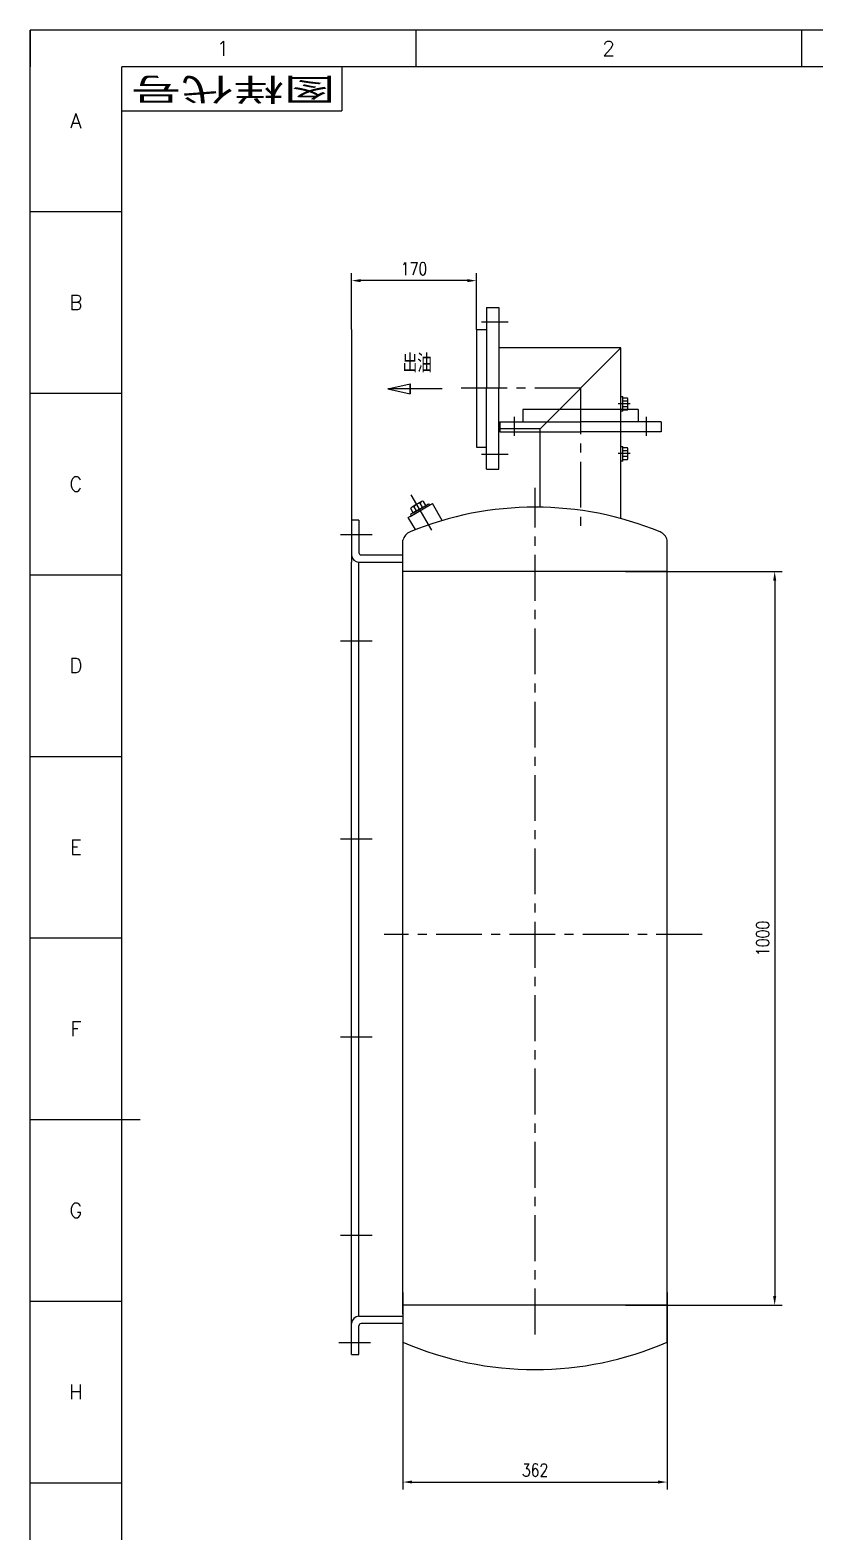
# Model space of a CAD drawing. Header units: millimetres. Extents: x -125 to 4080, y -38 to 3063.
# Drawn here: x -125 to 945, y 1015 to 3063 of the extents above; entities that cross this region are included whole.
import ezdxf
from ezdxf.enums import TextEntityAlignment as Align

# ---------------------------------------------------------------- set-up
doc = ezdxf.new("R2010")
doc.units = ezdxf.units.MM
doc.header["$LTSCALE"] = 50
doc.linetypes.add('CENTER', pattern=[2, 1.25, -0.25, 0.25, -0.25])
doc.linetypes.add('G', pattern=[2, 1.25, -0.25, 0.25, -0.25])
for name, color, linetype in [('01', 7, 'Continuous'), ('05', 7, 'G'), ('1轮廓实线层', 7, 'Continuous'), ('2细线层', 4, 'Continuous'), ('3中心线层', 1, 'CENTER'), ('6文字层', 3, 'Continuous'), ('7标注层', 4, 'Continuous')]:
    doc.layers.add(name, color=color, linetype=linetype)
doc.styles.add('PC_TEXTSTYLE', font='romans.shx', dxfattribs={"width": 0.8, "bigfont": 'hzfs.shx'})
doc.styles.add('PC_TEXTSTYLE1', font='romans.shx', dxfattribs={"bigfont": 'hzfs.shx'})
doc.styles.add('TH_GBDIM', font='romans.shx', dxfattribs={"width": 0.8, "bigfont": 'gbcbig.shx'})
doc.dimstyles.new('TH_GBDIM', dxfattribs={"dimscale": 5, "dimtxt": 3.5, "dimasz": 2.5, "dimexe": 2, "dimexo": 0, "dimgap": 1.5, "dimtad": 1, "dimdec": 1, "dimdsep": 46, "dimtxsty": 'TH_GBDIM', "dimcen": 2.5, "dimclrd": 130, "dimclre": 130, "dimclrt": 3, "dimadec": 0, "dimazin": 2, "dimtfac": 0.714286, "dimtdec": 1, "dimtmove": 0, "dimatfit": 3, "dimfxl": 0, "dimtolj": 1, "dimtzin": 0, "dimlwd": -1, "dimlwe": -1, "dimarcsym": 0})

# ---------------------------------------------------------------- blocks, each defined once
blk = doc.blocks.new('*D30')
at = {"layer": '7标注层', "color": 130}
for p, q in [((313.2, 2654.2), (313.2, 2731)), ((483.2, 2654.2), (483.2, 2731)), ((470.7, 2721), (325.7, 2721))]:
    blk.add_line(p, q, dxfattribs=at)
for points in [[(325.7, 2723.1), (325.7, 2718.9), (313.2, 2721)], [(470.7, 2723.1), (470.7, 2718.9), (483.2, 2721)]]:
    blk.add_solid(points, dxfattribs=at)
at = {"layer": 'Defpoints', "color": 0}
for p in [(313.2, 2721), (313.2, 2654.2), (483.2, 2654.2)]:
    blk.add_point(p, dxfattribs=at)
at = {"layer": '7标注层', "color": 3, "insert": (398.2, 2737.2), "char_height": 17.5, "attachment_point": 5, "style": 'TH_GBDIM'}
blk.add_mtext('\\A1;170', dxfattribs=at)
blk = doc.blocks.new('*D35')
at = {"layer": '7标注层', "color": 130}
for p, q in [((686.4, 2324.5), (899.7, 2324.5)), ((889.7, 2312), (889.7, 1337)), ((686.4, 1324.5), (899.7, 1324.5))]:
    blk.add_line(p, q, dxfattribs=at)
for points in [[(887.6, 2312), (891.8, 2312), (889.7, 2324.5)], [(887.6, 1337), (891.8, 1337), (889.7, 1324.5)]]:
    blk.add_solid(points, dxfattribs=at)
at = {"layer": 'Defpoints', "color": 0}
for p in [(686.4, 2324.5), (686.4, 1324.5), (889.7, 1324.5)]:
    blk.add_point(p, dxfattribs=at)
at = {"layer": '7标注层', "color": 3, "insert": (873.4, 1824.5), "char_height": 17.5, "attachment_point": 5, "rotation": 90, "style": 'TH_GBDIM'}
blk.add_mtext('\\A1;1000{}{}', dxfattribs=at)
blk = doc.blocks.new('*D38')
at = {"layer": '7标注层', "color": 130}
for p, q in [((383.2, 1341.7), (383.2, 1073.5)), ((743.2, 1341.7), (743.2, 1073.5)), ((395.7, 1083.5), (730.7, 1083.5))]:
    blk.add_line(p, q, dxfattribs=at)
for points in [[(395.7, 1085.6), (395.7, 1081.5), (383.2, 1083.5)], [(730.7, 1085.6), (730.7, 1081.5), (743.2, 1083.5)]]:
    blk.add_solid(points, dxfattribs=at)
at = {"layer": 'Defpoints', "color": 0}
for p in [(383.2, 1341.7), (743.2, 1341.7), (743.2, 1083.5)]:
    blk.add_point(p, dxfattribs=at)
at = {"layer": '7标注层', "color": 3, "insert": (563.2, 1099.8), "char_height": 17.5, "attachment_point": 5, "style": 'TH_GBDIM'}
blk.add_mtext('\\A1;362{}{}', dxfattribs=at)

msp = doc.modelspace()

# ---------------------------------------------------------------- linework, layer by layer
for p, q in [((497.17, 2684.24), (497.17, 2574.24)), ((497.17, 2684.24), (513.67, 2684.24)), ((513.67, 2684.24), (513.67, 2574.24)), ((483.17, 2654.24), (483.17, 2494.24)), ((483.17, 2654.24), (497.17, 2654.24)), ((570.17, 2519.24), (680.17, 2629.24)), ((497.17, 2464.24), (497.17, 2574.24)), ((497.17, 2464.24), (497.17, 2574.24)), ((513.67, 2464.24), (513.67, 2574.24)), ((483.17, 2494.24), (497.17, 2494.24)), ((497.17, 2464.24), (513.67, 2464.24)), ((390.43, 2398.25), (423.34, 2417.25)), ((393.03, 2399.75), (420.74, 2415.75)), ((313.17, 2402.24), (313.17, 2347.24)), ((323.17, 2394.51), (323.17, 2350.24)), ((323.17, 2372.24), (323.17, 2350.24)), ((383.17, 2337.24), (383.17, 2367.24)), ((743.17, 2337.24), (743.17, 2367.24)), ((313.17, 2347.24), (313.17, 2347.24)), ((313.17, 2347.24), (313.17, 2337.24)), ((313.17, 2347.24), (313.17, 2347.24)), ((313.17, 1257.24), (313.17, 2337.24)), ((323.17, 1309.5), (323.17, 2337.24)), ((323.17, 2337.24), (383.17, 2337.24)), ((326.17, 2347.24), (383.17, 2347.24)), ((383.17, 1312.24), (383.17, 2347.24)), ((743.17, 1274.4), (743.17, 2344.74)), ((383.17, 1322.24), (383.17, 1274.4)), ((743.17, 1311.78), (743.17, 1281.78)), ((313.17, 1299.5), (313.17, 1309.5)), ((313.17, 1299.5), (313.17, 1299.5)), ((323.17, 1309.5), (383.17, 1309.5)), ((323.17, 1257.24), (323.17, 1296.5)), ((383.17, 1299.5), (326.17, 1299.5))]:
    msp.add_line(p, q)
for points in [[(680.17, 2396.75), (680.17, 2629.24), (513.67, 2629.24)], [(570.17, 2412.19), (570.17, 2519.24), (513.67, 2519.24)]]:
    msp.add_lwpolyline(points)
for centre, radius, start, end in [((323.17, 2347.24), 10, 180, 270), ((326.17, 2350.24), 3, 180, 270), ((326.17, 2350.24), 3, 180, 270), ((323.17, 1299.5), 10, 90, 180), ((326.17, 1296.5), 3, 90, 180)]:
    msp.add_arc(centre, radius, start, end)
at = {"layer": '01'}
for p, q in [((680.12, 2562.95), (682.62, 2562.95)), ((680.12, 2542.95), (680.12, 2562.95)), ((682.62, 2542.95), (682.62, 2562.95)), ((688.94, 2560.95), (682.62, 2560.95)), ((689.62, 2546.95), (689.62, 2558.95)), ((682.62, 2542.95), (680.12, 2542.95)), ((688.94, 2556.95), (682.62, 2556.95)), ((688.94, 2548.95), (682.62, 2548.95)), ((682.62, 2544.95), (688.94, 2544.95)), ((680.12, 2495.1), (682.62, 2495.1)), ((680.12, 2475.1), (680.12, 2495.1)), ((682.62, 2475.1), (682.62, 2495.1)), ((688.94, 2493.1), (682.62, 2493.1)), ((688.94, 2489.1), (682.62, 2489.1)), ((688.94, 2481.1), (682.62, 2481.1)), ((682.62, 2477.1), (688.94, 2477.1)), ((689.62, 2479.1), (689.62, 2491.1)), ((682.62, 2475.1), (680.12, 2475.1))]:
    msp.add_line(p, q, dxfattribs=at)
for centre, radius, start, end in [((686.32, 2558.95), 3.29, 322.60181, 37.39819), ((677.48, 2552.95), 12.14, 340.76291, 19.23709), ((686.32, 2546.95), 3.29, 322.60181, 37.39819), ((686.32, 2491.1), 3.29, 322.60181, 37.39819), ((677.48, 2485.1), 12.14, 340.76291, 19.23709), ((686.32, 2479.1), 3.29, 322.60181, 37.39819)]:
    msp.add_arc(centre, radius, start, end, dxfattribs=at)
at = {"layer": '05'}
for p, q in [((692.95, 2553.1), (676.53, 2553.1)), ((692.95, 2485.26), (676.53, 2485.26))]:
    msp.add_line(p, q, dxfattribs=at)
at = {"layer": '1轮廓实线层'}
for p, q in [((0, 142.58), (0, 3012.58)), ((4030, 3012.58), (0, 3012.58)), ((362.56, 2573.59), (393.09, 2580.54)), ((393.09, 2580.54), (393.09, 2566.63)), ((393.09, 2566.63), (393.09, 2580.54)), ((436.44, 2573.59), (362.56, 2573.59)), ((362.56, 2573.59), (393.09, 2566.63)), ((703.67, 2545.24), (546.67, 2545.24)), ((546.67, 2545.24), (546.67, 2528.74)), ((703.67, 2545.24), (703.67, 2528.74)), ((515.17, 2528.74), (625.17, 2528.74)), ((515.17, 2528.74), (625.17, 2528.74)), ((515.17, 2528.74), (515.17, 2514.74)), ((735.17, 2528.74), (625.17, 2528.74)), ((735.17, 2528.74), (735.17, 2514.74)), ((515.17, 2514.74), (625.17, 2514.74)), ((735.17, 2514.74), (625.17, 2514.74)), ((401.95, 2416.18), (395.5, 2412.46)), ((408.4, 2419.9), (401.95, 2416.18)), ((410, 2412.17), (406.81, 2417.69)), ((414.29, 2414.65), (411.11, 2420.17)), ((414.4, 2414.71), (418.16, 2416.98)), ((418.16, 2416.98), (419.34, 2414.94)), ((436.72, 2394.09), (423.34, 2417.25)), ((400.05, 2381.6), (390.43, 2398.25)), ((397.1, 2404.72), (393.26, 2402.61)), ((393.26, 2402.61), (394.44, 2400.57)), ((397.1, 2404.72), (393.92, 2410.25)), ((396.95, 2404.77), (410.13, 2412.17)), ((397.1, 2404.72), (414.29, 2414.65)), ((401.4, 2407.21), (398.21, 2412.73)), ((323.17, 2394.51), (313.17, 2394.51)), ((743.17, 2324.51), (383.17, 2324.51)), ((-125, 1577.58), (25, 1577.58)), ((743.17, 1324.51), (383.17, 1324.51)), ((313.17, 1257.24), (323.17, 1257.24))]:
    msp.add_line(p, q, dxfattribs=at)
at = {"layer": '1轮廓实线层', "color": 4}
msp.add_line((313.17, 2654.24), (313.17, 2402.24), dxfattribs=at)
at = {"layer": '1轮廓实线层'}
for centre, radius, start, end in [((407.7, 2406.22), 11.51, 94.45385, 145.54614), ((410.04, 2417.05), 3.3, 71.22087, 168.77912), ((563.17, 1962.85), 449.4, 67.72759, 112.27241), ((397.15, 2409.6), 3.3, 71.22087, 168.77912), ((399.66, 2363.15), 16.99, 113.65451, 166.06659), ((726.68, 2363.15), 16.99, 13.93341, 66.34549), ((563.17, 1686.17), 449.4, 246.38833, 293.61167)]:
    msp.add_arc(centre, radius, start, end, dxfattribs=at)
at = {"layer": '2细线层'}
for p, q in [((-125, 92.58), (-125, 3062.58)), ((4080, 3062.58), (-125, 3062.58)), ((-125, 3062.58), (-125, 3012.58)), ((400.62, 3062.58), (400.62, 3012.58)), ((926.25, 3062.58), (926.25, 3012.58)), ((-125, 2815.08), (0, 2815.08)), ((-125, 2567.58), (0, 2567.58)), ((-125, 2320.08), (0, 2320.08)), ((-125, 2072.58), (0, 2072.58)), ((-125, 1825.08), (0, 1825.08)), ((-125, 1577.58), (0, 1577.58)), ((-125, 1330.08), (0, 1330.08)), ((-125, 1082.58), (0, 1082.58))]:
    msp.add_line(p, q, dxfattribs=at)
at = {"layer": '2细线层', "linetype": 'Continuous'}
for p in [(300, 3012.58), (0, 2952.58)]:
    msp.add_line(p, (300, 2952.58), dxfattribs=at)
at = {"layer": '3中心线层'}
for p, q in [((526.43, 2664.24), (490.18, 2664.24)), ((625.17, 2574.24), (451.2, 2574.24)), ((625.17, 2574.24), (625.17, 2380.79)), ((535.17, 2509.32), (535.17, 2535.51)), ((715.17, 2509.32), (715.17, 2535.51)), ((526.43, 2484.24), (490.18, 2484.24)), ((563.17, 1284.61), (563.17, 2438.62)), ((422.42, 2380.86), (394.5, 2429.21)), ((298.21, 2375.16), (341.21, 2375.16)), ((298.21, 2230.16), (341.21, 2230.16)), ((298.21, 1960.16), (341.21, 1960.16)), ((790.78, 1829.74), (357.61, 1829.74)), ((298.21, 1690.16), (341.21, 1690.16)), ((298.21, 1420.16), (341.21, 1420.16)), ((295.9, 1273.86), (338.9, 1273.86))]:
    msp.add_line(p, q, dxfattribs=at)

# ---------------------------------------------------------------- texts
at = {"layer": '6文字层', "style": 'PC_TEXTSTYLE1'}
for s, p in [('1', (137.81, 3037.58)), ('2', (663.44, 3037.58)), ('A', (-62.5, 2938.83)), ('B', (-62.5, 2691.33)), ('C', (-62.5, 2443.83)), ('D', (-62.5, 2196.33)), ('E', (-62.5, 1948.83)), ('F', (-62.5, 1701.33)), ('G', (-62.5, 1453.83)), ('H', (-62.5, 1206.33))]:
    msp.add_text(s, height=20, dxfattribs=at).set_placement(p, align=Align.MIDDLE)
at = {"layer": '6文字层', "style": 'PC_TEXTSTYLE', "width": 0.8}
msp.add_text('出油', height=25, dxfattribs=at).set_placement((402.71, 2588.45), align=Align.BOTTOM_CENTER)
at = {"layer": '6文字层', "style": 'PC_TEXTSTYLE', "width": 2.827942}
msp.add_attdef('图样代号', text='图样代号', height=35, rotation=180, dxfattribs=at).set_placement((291.2, 3000.56), (11.73, 3000.56), align=Align.FIT)

# ---------------------------------------------------------------- dimensions: what is measured, and where the dimension line sits
at = {"layer": '7标注层'}
dim = msp.add_linear_dim(base=(313.17, 2720.98), p1=(483.17, 2654.24), p2=(313.17, 2654.24), angle=180, dimstyle='TH_GBDIM', override={"dimgap": 1.5, "dimtad": 1, "dimdec": 1, "dimlfac": 1, "dimse1": 0, "dimse2": 0, "dimsd1": 0, "dimsd2": 0}, dxfattribs=at)
dim.commit()
dim.dimension.update_dxf_attribs({"geometry": '*D30', "text_midpoint": (398.17, 2720.98), "dimtype": 160})
for p1, p2, distance, text, picture, middle in [((686.39, 2324.51), (686.39, 1324.51), 203.28, '1000{}{}', '*D35', (873.42, 1824.51)), ((383.17, 1341.66), (743.17, 1341.66), -258.11, '362{}{}', '*D38', (563.17, 1099.8))]:
    dim = msp.add_aligned_dim(p1=p1, p2=p2, distance=distance, text=text, dimstyle='TH_GBDIM', override={"dimgap": 1.5, "dimtad": 1, "dimjust": 0, "dimse1": 0, "dimse2": 0, "dimsd1": 0, "dimsd2": 0, "dimclrt": 3, "dimtvp": 0}, dxfattribs=at)
    dim.commit()
    dim.dimension.update_dxf_attribs({"geometry": picture, "text_midpoint": middle})

doc.saveas('drawing.dxf')
